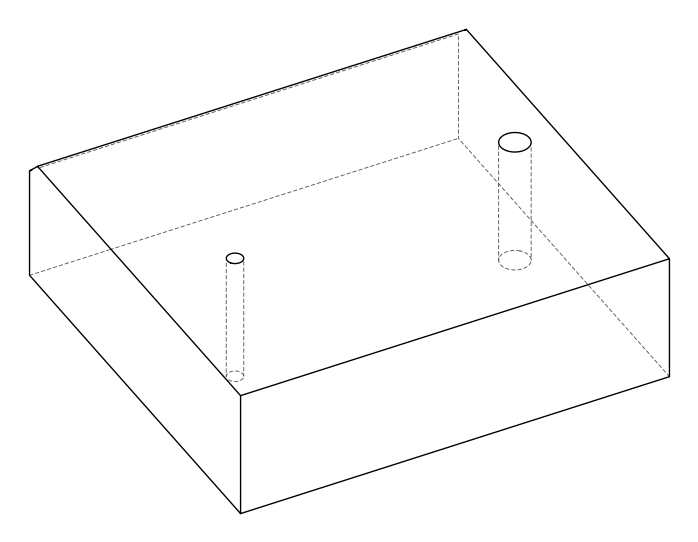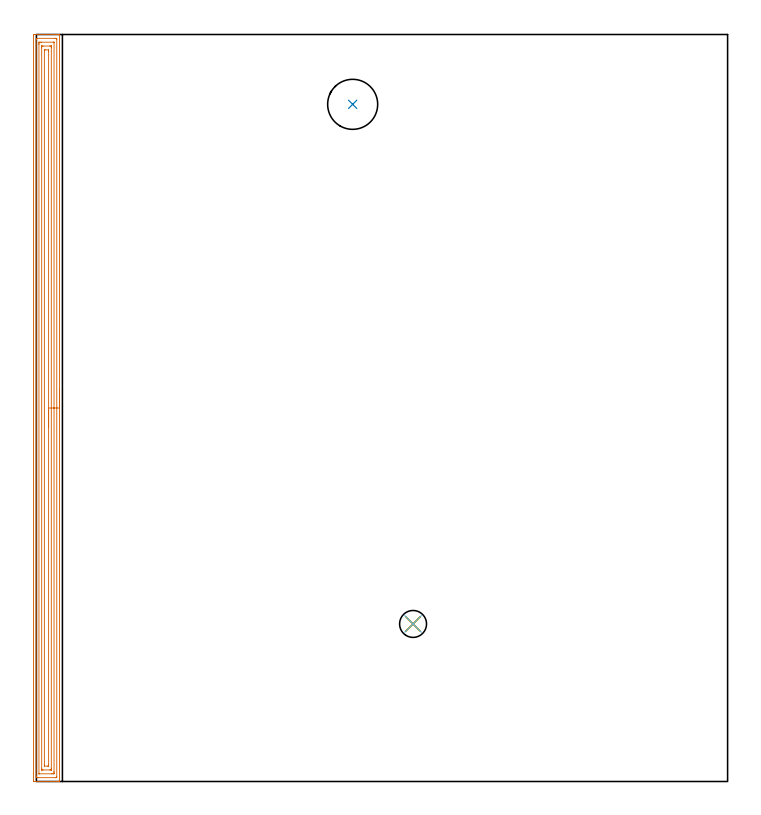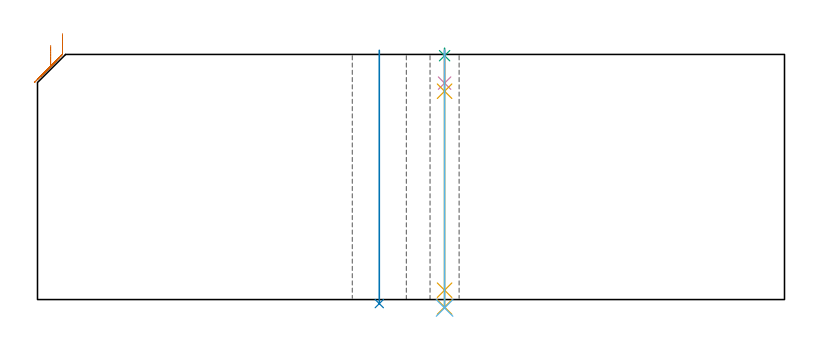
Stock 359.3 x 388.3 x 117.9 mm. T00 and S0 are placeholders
(PLAN: 6 operations, 5 tool changes, 17.5 min)
(1 AREA_MILL | FG_CHAMFER_SURFACE | UGT0205_001 | 15.81 min | 35382 mm3)
(2 INDEXABLE_INSERT_DRILL_THROUGH_HOLE_FROM_SOLID | STEP1HOLE | NXT0302_023 | 0.49 min | 62543 mm3)
(3 SPOT_DRILL | STEP1HOLE_1 | NXT0321_9005460120000 | 0.03 min | 2 mm3)
(4 DRILL_BLIND_HOLE_INTO_CENTER | STEP1HOLE_1 | UGT0301_207 | 0.06 min | 793 mm3)
(5 GUN_DRILL_THROUGH_HOLE | STEP1HOLE_1 | UGT0307_006 | 0.57 min | 6699 mm3)
(6 DRILL_TO_ENLARGE_THROUGH_HOLE | STEP1HOLE_1 | NXT0301_104 | 0.5 min | 10618 mm3)
(TOOL UGT0205_001 | Chamfer Mill 20 x 3 x 45 deg. | D20 FL50 Z2)
(TOOL NXT0302_023 | Index. Insert Drill 26mm [880-D2600L32-05] | D26 PA176 FL130 Z2)
(TOOL NXT0321_9005460120000 | NC Spot Drill, 142deg, 12mm, Carbide, Uncoated | D12 PA142 FL30 Z2)
(TOOL UGT0301_207 | Twist Drill 9.2 mm | D9.2 PA118 FL80 Z2)
(TOOL UGT0307_006 | Gun Drill 9 mm | D9 PA130 FL24 Z1)
(TOOL NXT0301_104 | Carbide Drill 14mm [860.1-1400-112A1-MM 2214] | D14 PA140 FL123 Z2)
(OP 1 AREA_MILL)
G17 G21 G94 G90
T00 M6
G54
G17 G0 G90 X12. Y204.15 S1061 M3
G43 Z127.9 H0
G94 G1 Y204.112 Z127.028 F250.
Y203.998 Z126.163
Y203.809 Z125.312
Y203.547 Z124.48
Y203.213 Z123.674
Y202.81 Z122.9
Y202.342 Z122.164
Y201.81 Z121.472
Y201.221 Z120.829
Y200.578 Z120.239
Y199.886 Z119.708
Y199.15 Z119.24
Y198.376 Z118.837
Y197.57 Z118.503
Y196.738 Z118.241
Y195.887 Z118.052
Y195.022 Z117.938
Y194.15 Z117.9
Y0.178
X11.997 Y0.01 Z117.888
X11.964 Y0.007 Z117.855
X11.571 Y0. Z117.471
X11.284 Z117.184
X10.575 Z116.47
X9.333 Z115.23
X7.913 Z113.808
X-1.23 Z104.667
X-1.492 Y0.01 Z104.406
X-1.499 Y0.272 Z104.399
Y0.291
X-1.5 Y387.675 Z104.4
X-1.497 Y388.031 Z104.402
X-1.492 Y388.29 Z104.406
X-1.23 Y388.3 Z104.668
X8.8 Z114.695
X10.221 Z116.117
X10.575 Z116.47
X11.284 Z117.184
X11.571 Z117.471
X11.964 Y388.293 Z117.855
X11.997 Y388.29 Z117.888
X12. Y388.121 Z117.9
Y194.15
X10.586 Z116.486
Y2.403
X10.575 Y2.01 Z116.475
X10.097 Y2.001 Z115.997
X0.812 Y2. Z106.712
X0.334 Y2.001 Z106.234
X-0.075 Y2.01 Z105.825
X-0.086 Y2.413 Z105.814
Y2.424
Y385.897
X-0.075 Y386.29 Z105.825
X0.403 Y386.299 Z106.303
X9.688 Y386.3 Z115.588
X10.166 Y386.299 Z116.066
X10.575 Y386.29 Z116.475
X10.586 Y385.887 Z116.486
Y385.876
Y194.15
X9.172 Z115.072
X9.171 Y5.095 Z115.071
X9.17 Y4.722 Z115.07
X9.167 Y4.201 Z115.067
X9.165 Y4.023 Z115.065
X8.992 Y4.008 Z114.892
X8.8 Y4.004 Z114.7
X8.112 Y4. Z114.012
X7.913 Z113.813
X1.7 Y4.001 Z107.6
X1.5 Y4.005 Z107.4
X1.368 Y4.01 Z107.268
X1.334 Y4.014 Z107.234
X1.333 Y4.032 Z107.233
X1.331 Y4.076 Z107.231
X1.329 Y4.201 Z107.229
Y383.205
X1.33 Y383.578 Z107.23
X1.333 Y384.099 Z107.233
X1.335 Y384.277 Z107.235
X1.508 Y384.292 Z107.408
X1.7 Y384.296 Z107.6
X2.388 Y384.3 Z108.288
X2.587 Z108.487
X8.8 Y384.299 Z114.7
X9. Y384.295 Z114.9
X9.132 Y384.29 Z115.032
X9.166 Y384.286 Z115.066
X9.167 Y384.268 Z115.067
X9.169 Y384.224 Z115.069
X9.171 Y384.099 Z115.071
X9.172 Y194.15 Z115.072
X7.757 Z113.657
Y6.883
X7.755 Y6.147 Z113.655
X7.752 Y6.041 Z113.652
X7.751 Y6.016 Z113.651
X7.736 Y6.01 Z113.636
X7.682 Y6.007 Z113.582
X7.463 Y6.002 Z113.363
X7.025 Y6. Z112.925
X3.475 Z109.375
X3.033 Y6.002 Z108.933
X2.818 Y6.006 Z108.718
X2.765 Y6.01 Z108.665
X2.749 Y6.014 Z108.649
X2.748 Y6.031 Z108.648
X2.745 Y6.102 Z108.645
X2.743 Y6.726 Z108.643
Y6.883
Y381.417
X2.745 Y382.153 Z108.645
X2.748 Y382.259 Z108.648
X2.749 Y382.284 Z108.649
X2.764 Y382.29 Z108.664
X2.818 Y382.293 Z108.718
X3.037 Y382.298 Z108.937
X3.475 Y382.3 Z109.375
X7.025 Z112.925
X7.467 Y382.298 Z113.367
X7.682 Y382.294 Z113.582
X7.735 Y382.29 Z113.635
X7.751 Y382.286 Z113.651
X7.752 Y382.269 Z113.652
X7.754 Y382.198 Z113.654
X7.757 Y381.574 Z113.657
Y381.417
Y194.15
X6.343 Z112.243
Y8.463
X6.342 Y8.256 Z112.242
X6.339 Y8.118 Z112.239
X6.336 Y8.017 Z112.236
X6.303 Y8.01 Z112.203
X6.138 Y8.004 Z112.038
X5.915 Y8.001 Z111.815
X4.267 Y8. Z110.167
X4.209 Y8.002 Z110.109
X4.177 Y8.006 Z110.077
X4.165 Y8.009 Z110.065
X4.164 Y8.05 Z110.064
X4.158 Y8.463 Z110.058
X4.157 Y8.67 Z110.057
Y8.877
Y379.837
X4.158 Y380.044 Z110.058
X4.16 Y380.182 Z110.06
X4.164 Y380.284 Z110.064
X4.197 Y380.29 Z110.097
X4.362 Y380.296 Z110.262
X4.585 Y380.299 Z110.485
X6.233 Y380.3 Z112.133
X6.291 Y380.298 Z112.191
X6.323 Y380.294 Z112.223
X6.335 Y380.291 Z112.235
X6.336 Y380.25 Z112.236
X6.342 Y379.837 Z112.242
X6.343 Y379.63 Z112.243
Y379.423
Y194.15
Y193.278 Z112.281
Y192.414 Z112.395
Y191.562 Z112.584
Y190.73 Z112.846
Y189.924 Z113.18
Y189.15 Z113.583
Y188.414 Z114.052
Y187.722 Z114.583
Y187.079 Z115.172
Y186.49 Z115.815
Y185.958 Z116.507
Y185.49 Z117.243
Y185.087 Z118.017
Y184.753 Z118.823
Y184.491 Z119.655
Y184.302 Z120.507
Y184.188 Z121.372
Y184.15 Z122.243
G0 Z127.9
M5
M2
(OP 2 INDEXABLE_INSERT_DRILL_THROUGH_HOLE_FROM_SOLID)
G17 G21 G94 G90
T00 M6
G54
G17 G0 G90 X164.4 Y352. S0 M3
G43 Z127.9 H1
G94 G81 G98 Z-1.954 F250. R119.9
G80
M5
M2
(OP 3 SPOT_DRILL)
G17 G21 G94 G90
T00 M6
G54
G17 G0 G90 X195.8 Y81.9 S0 M3
G43 Z127.9 H0
G94 G81 G98 Z117.297 F250. R120.9
G80
M5
M2
(OP 4 DRILL_BLIND_HOLE_INTO_CENTER)
G17 G21 G94 G90
T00 M6
G54
G17 G0 G90 X195.8 Y81.9 S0 M3
G43 Z127.9 H0
G94 G81 G98 Z104.1 F250. R119.9
G80
M5
M2
(OP 5 GUN_DRILL_THROUGH_HOLE)
G17 G21 G94 G90
T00 M6
G54
G17 G0 G90 X195.8 Y81.9 M8
G43 Z127.9 H0
Z115.729
S716 M3
G94 G1 Z100.205 F125. M26
G4 X.084
Z4.5 F250.
G4 X.084
Z-3.598 F125.
G4 X.084
M5
M9
G0 Z115.729
Z127.9
M2
(OP 6 DRILL_TO_ENLARGE_THROUGH_HOLE)
G17 G21 G94 G90
T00 M6
G54
G17 G0 G90 X195.8 Y81.9 S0 M3
G43 Z127.9 H1
G94 G73 G98 Z-4.048 F250. Q13.55 R119.9
G80
M5
M2
